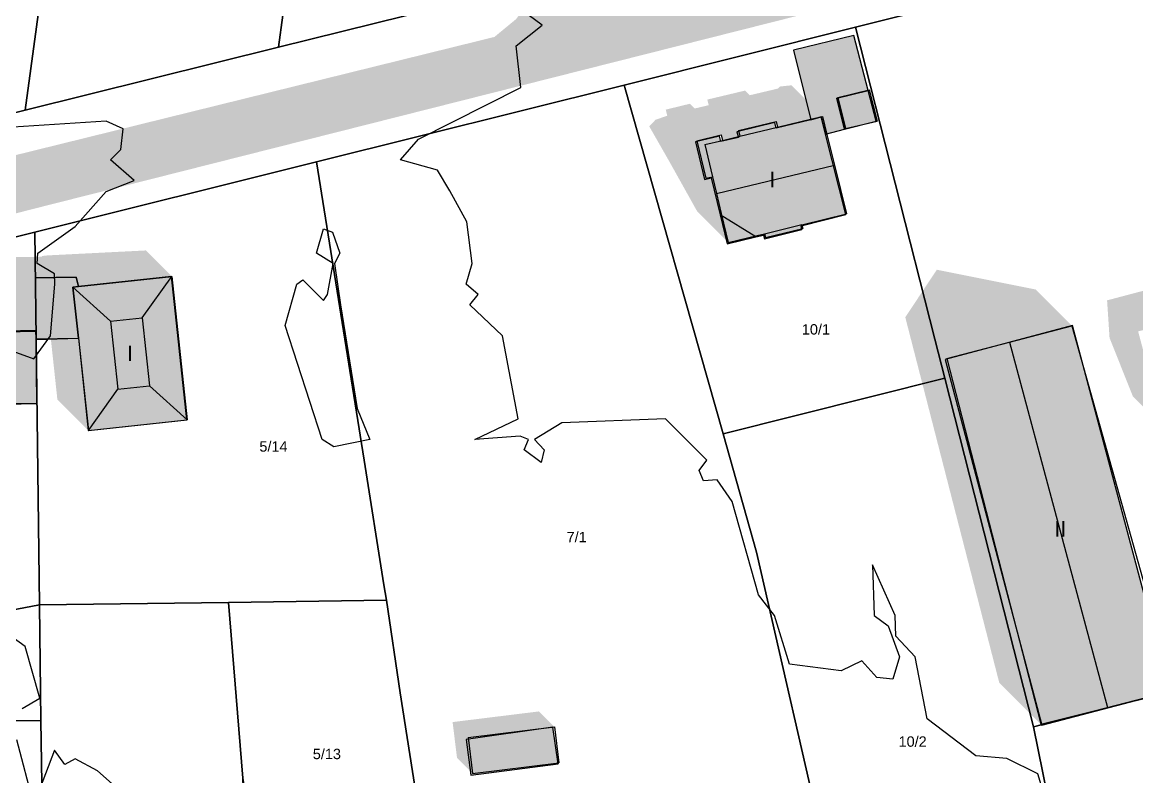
# Model space of a CAD drawing. Header units: millimetres. Extents: x 238 to 3518, y -74 to 2735.
# Drawn here: x 1710.4 to 1818, y 1582.6 to 1655.5 of the extents above; entities that cross this region are included whole.
import ezdxf
from ezdxf.enums import TextEntityAlignment as Align

# ---------------------------------------------------------------- set-up
doc = ezdxf.new("R2010")
doc.units = ezdxf.units.MM
for name, color, linetype in [('LP_Flurstueck_bez', 7, 'Continuous'), ('LP_Flurstuecke', 8, 'Continuous'), ('LP_Gebaeude_Dachaufsicht', 9, 'Continuous'), ('LP_Gebaeude_Dachschatten', 253, 'Continuous'), ('LP_Gebaeude_F', 254, 'Continuous'), ('LP_Gebaeude_Geschosszahl', 7, 'Continuous'), ('LP_Gebaeude_Schatten', 7, 'Continuous'), ('LP_Gebaeude_U', 7, 'Continuous'), ('LP_Topographie_Hoehenlinien', 8, 'Continuous'), ('LP_Verkehr_Strassen', 9, 'Continuous')]:
    doc.layers.add(name, color=color, linetype=linetype)
doc.styles.get("Standard").update_dxf_attribs({"font": 'arial.ttf'})

msp = doc.modelspace()

# ---------------------------------------------------------------- hatches: boundary and pattern name
at = {"layer": 'LP_Gebaeude_Dachschatten'}
for points in [[(1788.85, 1641.72), (1788.09, 1644.8), (1787.69, 1646.42), (1786.68, 1646.18), (1783.35, 1645.38), (1779.71, 1644.5), (1779.71, 1644.5), (1778.03, 1644.1), (1776.32, 1643.69), (1777.07, 1640.59), (1777.46, 1638.96)], [(1718.94, 1626.64), (1721.99, 1626.97), (1724.84, 1630.97), (1715.83, 1629.99), (1715.3, 1629.93), (1715.3, 1629.93)], [(1719.65, 1620.06), (1718.94, 1626.64), (1715.3, 1629.93), (1715.83, 1624.99), (1716.8, 1616.08)], [(1799.69, 1623.02), (1808.77, 1587.71), (1815.22, 1589.32), (1805.74, 1624.61)]]:
    msp.add_hatch(color=253, dxfattribs=at).paths.add_polyline_path(points)
at = {"layer": 'LP_Gebaeude_F'}
for points in [[(1784.89, 1652.82), (1786.57, 1646.1), (1787.58, 1646.36), (1787.99, 1644.71), (1789.83, 1645.18), (1789.07, 1648.19), (1792.11, 1648.93), (1790.72, 1654.24)], [(1789.07, 1648.19), (1789.83, 1645.18), (1792.87, 1645.96), (1792.11, 1648.93)], [(1775.42, 1643.96), (1776.3, 1640.32), (1776.93, 1640.47), (1777.8, 1636.91), (1778.48, 1634.11), (1781.26, 1634.78), (1782, 1634.96), (1782.09, 1634.6), (1785.71, 1635.48), (1785.62, 1635.84), (1789.95, 1636.93), (1787.99, 1644.71), (1787.58, 1646.36), (1786.57, 1646.1), (1783.23, 1645.28), (1783.1, 1645.82), (1779.43, 1644.92), (1779.57, 1644.39), (1777.88, 1643.98), (1777.75, 1644.52)], [(1777.8, 1636.91), (1778.48, 1634.11), (1781.26, 1634.78)], [(1711.66, 1630.84), (1711.73, 1625.73), (1711.74, 1624.95), (1715.83, 1625.01), (1715.3, 1629.93), (1715.83, 1629.99), (1715.62, 1630.89)], [(1715.3, 1629.93), (1715.83, 1625.01), (1716.79, 1616.09), (1726.3, 1617.12), (1724.81, 1630.96), (1715.83, 1629.99)], [(1708.72, 1625.69), (1708.8, 1618.69), (1711.82, 1618.73), (1711.74, 1624.95), (1711.73, 1625.73)], [(1799.54, 1622.94), (1808.88, 1587.61), (1822.63, 1591.23), (1820.41, 1599.7), (1819, 1599.4), (1811.85, 1626.21)], [(1753.29, 1586.25), (1753.74, 1582.8), (1762.18, 1583.89), (1761.64, 1587.42)]]:
    msp.add_hatch(color=254, dxfattribs=at).paths.add_polyline_path(points)
at = {"layer": 'LP_Gebaeude_Schatten'}
for points in [[(1787.18, 1650.24), (1790.21, 1650.97), (1792.21, 1648.97), (1789.18, 1648.24), (1789.93, 1645.24), (1787.93, 1647.24), (1787.18, 1650.24)], [(1783.37, 1649.1), (1783.59, 1649.3), (1784.69, 1649.42), (1787.69, 1646.42), (1786.68, 1646.18), (1783.35, 1645.38), (1783.22, 1645.91), (1779.57, 1645.04), (1779.71, 1644.5), (1778.03, 1644.1), (1777.9, 1644.64), (1775.56, 1644.07), (1776.44, 1640.44), (1777.07, 1640.59), (1777.46, 1638.96), (1777.92, 1637.03), (1778.6, 1634.23), (1775.6, 1637.23), (1772.92, 1642.03), (1770.96, 1645.46), (1771.57, 1646.09), (1772.7, 1646.48), (1772.56, 1647.07), (1774.9, 1647.64), (1775.36, 1647.18), (1776.71, 1647.5), (1776.57, 1648.04), (1780.22, 1648.91), (1780.67, 1648.46), (1781.52, 1648.66), (1783.37, 1649.1)], [(1782.11, 1635.08), (1782.19, 1634.72), (1781.89, 1635.02), (1782.11, 1635.08)], [(1815.42, 1625.03), (1815.18, 1628.65), (1838.98, 1634.94), (1841.98, 1631.94), (1818.18, 1625.65), (1820.66, 1616.4), (1817.66, 1619.4), (1815.42, 1625.03)], [(1686.97, 1629.09), (1686.95, 1631.12), (1690.38, 1630.65), (1693.65, 1627.38), (1696.01, 1627.15), (1696.88, 1626.27), (1701.07, 1626.31), (1700.55, 1629.57), (1704.73, 1629.6), (1705.73, 1628.6), (1709.73, 1627.33), (1709.73, 1627.67), (1709.66, 1632.82), (1712.31, 1632.86), (1712.3, 1632.93), (1712.3, 1632.93), (1712.83, 1632.99), (1722.34, 1633.47), (1722.35, 1633.47), (1724.85, 1630.97), (1724.84, 1630.97), (1715.83, 1629.99), (1715.63, 1630.88), (1711.66, 1630.82), (1711.73, 1625.67), (1708.73, 1625.6), (1704.55, 1625.57), (1704.57, 1622.81), (1699.51, 1622.77), (1699.51, 1623.65), (1695.4, 1623.61), (1695.38, 1625.65), (1692.45, 1625.62), (1692.47, 1623.59), (1690.11, 1623.57), (1689.32, 1623.56), (1689.32, 1623.16), (1689.38, 1616.94), (1689.74, 1616.94), (1689.76, 1613.79), (1690.19, 1613.8), (1690.22, 1610.1), (1688.6, 1611.72), (1688.59, 1612.99), (1686.92, 1612.97), (1687.18, 1610.84), (1685.68, 1612.34), (1685.42, 1614.47), (1685.85, 1614.47), (1685.72, 1614.6), (1685.69, 1618.3), (1685.61, 1627.19), (1685.61, 1628.07), (1687.97, 1628.09), (1686.97, 1629.09)], [(1795.69, 1627.02), (1798.74, 1631.61), (1808.28, 1629.7), (1811.78, 1626.2), (1799.69, 1623.02), (1808.77, 1587.71), (1804.77, 1591.71), (1795.69, 1627.02)], [(1713.8, 1619.08), (1713.17, 1624.92), (1715.83, 1624.99), (1716.8, 1616.08), (1716.8, 1616.07), (1713.8, 1619.07), (1713.8, 1619.08)], [(1753.47, 1586.42), (1753.9, 1582.95), (1752.4, 1584.45), (1751.97, 1587.92), (1760.31, 1588.95), (1761.81, 1587.45), (1753.47, 1586.42)]]:
    msp.add_hatch(color=7, dxfattribs=at).paths.add_polyline_path(points)
at = {"layer": 'LP_Verkehr_Strassen'}
msp.add_hatch(color=9, dxfattribs=at).paths.add_polyline_path([(1684.95, 1630.49), (1691.98, 1632.44), (1711.15, 1637.4), (1790.26, 1657.39), (1961.12, 1701.14), (1963.45, 1700.95), (1965.01, 1700.21), (1965.96, 1698.57), (1974.99, 1700.55), (1975.95, 1702.44), (1977.38, 1703.89), (1979.48, 1704.73), (1982.82, 1705.37), (2008.39, 1706.67), (2070.66, 1709.79), (2097.35, 1711.14), (2100.3, 1711.45), (2103.91, 1712.08), (2108.9, 1713.37), (2114.41, 1714.95), (2118.28, 1716.86), (2121.14, 1718.44), (2122.96, 1719.16), (2125.74, 1719.56), (2128.28, 1719.63), (2131.61, 1719.24), (2133.86, 1718.62), (2136.34, 1717.56), (2138.1, 1716.53), (2140.74, 1715.43), (2144.02, 1714.64), (2147.73, 1714.7), (2159.2, 1716.02), (2151.7, 1720.1), (2147.65, 1719.4), (2144.23, 1719.56), (2141.69, 1720.51), (2139.63, 1722.02), (2138.36, 1723.86), (2137.87, 1725.4), (2137.57, 1727.59), (2130.34, 1733.9), (2127.01, 1729.79), (2123.6, 1726.38), (2118.67, 1723.05), (2113.52, 1720.45), (2108.36, 1718.52), (2102.64, 1717.02), (2095.81, 1716.06), (2049.86, 1714.95), (2047, 1715.11), (2045.17, 1715.59), (2043.91, 1716.77), (2031.69, 1716.13), (2030.92, 1714.55), (2029.38, 1713.76), (2026.84, 1713.21), (1985.72, 1710.9), (1981.67, 1710.59), (1978.26, 1709.63), (1975.09, 1708.13), (1972.39, 1706.54), (1970.08, 1705.9), (1967.47, 1705.82), (1964.93, 1706.22), (1962.15, 1706.62), (1959.45, 1706.22), (1919.84, 1696.14), (1863.25, 1681.68), (1859.67, 1681.14), (1856.58, 1681.61), (1853.98, 1682.73), (1839.81, 1679.19), (1839.04, 1677.79), (1837.64, 1675.9), (1835.03, 1674.06), (1831.33, 1672.79), (1805.91, 1666.39), (1803.83, 1667.04), (1802.59, 1668.16), (1802.02, 1669.78), (1806.03, 1699.66), (1808.04, 1714.67), (1798.34, 1715.97), (1797.7, 1716.8), (1800.46, 1737.85), (1797.09, 1738.3), (1796.02, 1730.37), (1791.76, 1698.65), (1798.7, 1697.66), (1794.71, 1667.95), (1794.24, 1666.23), (1792.96, 1664.5), (1791.26, 1662.82), (1767.65, 1656.75), (1765.53, 1657.17), (1763.87, 1658.36), (1763.39, 1660.12), (1759.74, 1659.21), (1759.41, 1657.63), (1758.11, 1655.82), (1756.01, 1654.09), (1694.02, 1638.79), (1689.27, 1637.85), (1685.89, 1637.67)])

# ---------------------------------------------------------------- linework, layer by layer
at = {"layer": 'LP_Flurstuecke', "color": 8}
for points in [[(1692.25, 1630.4), (1711.62, 1635.22), (1738.83, 1642.02), (1768.55, 1649.44), (1790.89, 1655.02), (1921.82, 1687.69), (1940.21, 1692.28), (1965.96, 1698.57), (1974.99, 1700.55), (1980.23, 1701.69), (2008.38, 1703.19), (2033.62, 1704.53), (2039.96, 1704.87), (2069.77, 1706.44)], [(1759.74, 1659.21), (1735.17, 1653.09), (1710.7, 1647.01), (1693.78, 1642.75)]]:
    msp.add_lwpolyline(points, dxfattribs=at)
for points in [[(1710.7, 1647.01), (1735.17, 1653.09), (1738.5, 1677.85), (1740.76, 1694.69), (1742.24, 1705.65), (1718.82, 1706.7), (1715.18, 1679.96)], [(1790.89, 1655.02), (1798.56, 1624.89), (1799.52, 1621.12), (1808.07, 1587.45), (1840.87, 1595.93), (1847.52, 1566.2), (1862.9, 1576.03), (1870.23, 1578.12), (1877.51, 1580.85), (1903.43, 1589.63), (1905.2, 1590.33), (1934.4, 1596.33), (1932, 1613.72), (1931.18, 1620.44), (1929.97, 1630.29), (1929.85, 1631.27), (1928.84, 1638.36), (1921.96, 1686.7), (1921.82, 1687.69)], [(1687.73, 1651.04), (1693.78, 1642.75), (1710.7, 1647.01), (1715.18, 1679.96), (1691.8, 1681.02)], [(1735.17, 1653.09), (1759.74, 1659.21), (1761.82, 1674.72), (1738.5, 1677.85)], [(1768.55, 1649.44), (1778.09, 1615.77), (1799.52, 1621.12), (1798.56, 1624.89), (1790.89, 1655.02)], [(1738.83, 1642.02), (1743.42, 1613.21), (1745.34, 1601.19), (1745.58, 1599.68), (1746.92, 1590.73), (1754.78, 1540.44), (1763.63, 1540.11), (1787.97, 1539.2), (1796.74, 1541.36), (1795.54, 1546.2), (1793.32, 1551.78), (1788.23, 1574.12), (1781.33, 1604.34), (1778.09, 1615.77), (1768.55, 1649.44)], [(1711.62, 1635.22), (1712.07, 1599.23), (1730.34, 1599.48), (1745.58, 1599.68), (1745.34, 1601.19), (1743.42, 1613.21), (1738.83, 1642.02)], [(1685.26, 1626.59), (1689.11, 1594.87), (1712.07, 1599.23), (1711.62, 1635.22), (1692.25, 1630.4)], [(1778.09, 1615.77), (1781.33, 1604.34), (1788.23, 1574.12), (1793.32, 1551.78), (1795.54, 1546.2), (1796.74, 1541.36), (1805.65, 1540.85), (1812.27, 1541.85), (1817.11, 1543.42), (1809.85, 1578.75), (1808.07, 1587.45), (1799.52, 1621.12)], [(1712.07, 1599.23), (1712.2, 1588.07), (1712.87, 1545.57), (1713.52, 1545.59), (1718.55, 1544.76), (1727.52, 1543.28), (1728.97, 1555.61), (1737.5, 1554.7), (1731.92, 1577.27), (1731.71, 1582.49), (1730.34, 1599.48)], [(1727.52, 1543.28), (1728.03, 1543.2), (1736.13, 1542.33), (1746.13, 1541.25), (1754.78, 1540.44), (1746.92, 1590.73), (1745.58, 1599.68), (1730.34, 1599.48), (1731.71, 1582.49), (1732.94, 1574.69), (1737.5, 1554.7), (1728.97, 1555.61)], [(1689, 1587.81), (1712.2, 1588.07), (1712.07, 1599.23), (1689.11, 1594.87)], [(1808.07, 1587.45), (1809.85, 1578.75), (1817.11, 1543.42), (1829.44, 1551.51), (1841.81, 1559.13), (1847.52, 1566.2), (1840.87, 1595.93)], [(1688.42, 1548.15), (1712.87, 1545.57), (1712.2, 1588.07), (1689, 1587.81), (1688.89, 1580.35)]]:
    msp.add_lwpolyline(points, close=True, dxfattribs=at)
at = {"layer": 'LP_Gebaeude_Dachaufsicht', "color": 9}
for p, q in [((1789.18, 1648.24, 77.44), (1792.21, 1648.97, 77.44)), ((1792.21, 1648.97, 77.44), (1792.96, 1645.97, 77.44)), ((1789.18, 1648.24, 77.44), (1789.93, 1645.24, 77.44)), ((1779.57, 1645.04, 79.06), (1783.22, 1645.91, 79.06)), ((1783.22, 1645.91, 79.06), (1783.35, 1645.38, 79.06)), ((1783.35, 1645.38, 79.06), (1786.68, 1646.18, 79.06)), ((1786.68, 1646.18, 79.06), (1787.69, 1646.42, 79.06)), ((1787.69, 1646.42, 79.06), (1788.09, 1644.8, 80.72)), ((1789.93, 1645.24, 77.44), (1792.96, 1645.97, 77.44)), ((1775.56, 1644.07, 79.06), (1777.9, 1644.64, 79.06)), ((1777.9, 1644.64, 79.06), (1778.03, 1644.1, 79.06)), ((1779.57, 1645.04, 79.06), (1779.71, 1644.5, 79.06)), ((1779.71, 1644.5, 79.06), (1783.35, 1645.38, 79.06)), ((1788.09, 1644.8, 80.72), (1788.85, 1641.72, 83.87)), ((1775.56, 1644.07, 79.06), (1776.44, 1640.44, 79.06)), ((1776.32, 1643.69, 79.06), (1778.03, 1644.1, 79.06)), ((1776.32, 1643.69, 79.06), (1777.07, 1640.59, 79.06)), ((1776.32, 1643.69, 79.06), (1777.07, 1640.59, 82.21)), ((1778.03, 1644.1, 79.06), (1779.71, 1644.5, 79.06)), ((1779.71, 1644.5, 79.06), (1779.71, 1644.5, 79.06)), ((1777.46, 1638.96, 83.87), (1788.85, 1641.72, 83.87)), ((1788.85, 1641.72, 83.87), (1790.02, 1637.02, 79.06)), ((1776.44, 1640.44, 79.06), (1777.07, 1640.59, 79.06)), ((1777.07, 1640.59, 82.21), (1777.46, 1638.96, 83.87)), ((1777.46, 1638.96, 83.87), (1777.92, 1637.03, 81.91)), ((1777.92, 1637.03, 81.91), (1778.6, 1634.23, 79.06)), ((1785.71, 1635.94, 79.03), (1790.02, 1637.02, 79.06)), ((1781.37, 1634.9, 79.05), (1782.11, 1635.08, 79.05)), ((1782.1, 1635.09, 79.06), (1785.71, 1635.97, 79.06)), ((1782.1, 1635.09, 79.06), (1782.11, 1635.08, 79.05)), ((1782.1, 1635.09, 79.06), (1782.11, 1635.08, 79.06)), ((1782.11, 1635.08, 79.06), (1782.19, 1634.72, 79.06)), ((1782.19, 1634.72, 79.06), (1785.8, 1635.58, 79.06)), ((1785.71, 1635.97, 79.06), (1785.71, 1635.94, 79.06)), ((1785.71, 1635.97, 79.06), (1785.71, 1635.94, 79.03)), ((1785.71, 1635.94, 79.06), (1785.8, 1635.58, 79.06)), ((1778.6, 1634.23, 79.06), (1781.37, 1634.9, 79.05)), ((1711.66, 1630.82, 75.75), (1715.63, 1630.88, 75.75)), ((1711.66, 1630.82, 75.75), (1711.73, 1625.67, 75.75)), ((1715.63, 1630.88, 75.75), (1715.83, 1629.99, 75.75)), ((1715.83, 1629.99, 77.53), (1724.84, 1630.97, 77.53)), ((1721.99, 1626.97, 80.41), (1724.84, 1630.97, 77.53)), ((1724.84, 1630.97, 77.53), (1724.85, 1630.97, 77.52)), ((1724.85, 1630.97, 77.52), (1726.35, 1617.11, 77.53)), ((1715.3, 1629.93, 77.53), (1715.83, 1629.99, 77.53)), ((1715.3, 1629.93, 75.75), (1715.83, 1629.99, 75.75)), ((1715.3, 1629.93, 77.53), (1715.83, 1624.99, 77.53)), ((1715.3, 1629.93, 75.75), (1715.83, 1624.99, 75.75)), ((1715.3, 1629.93, 77.53), (1718.94, 1626.64, 80.41)), ((1715.3, 1629.93, 77.53), (1715.3, 1629.93, 77.53)), ((1718.94, 1626.64, 80.41), (1721.99, 1626.97, 80.41)), ((1718.94, 1626.64, 80.41), (1719.65, 1620.06, 80.41)), ((1721.99, 1626.97, 80.41), (1722.71, 1620.4, 80.41)), ((1708.73, 1625.6, 77.52), (1711.73, 1625.67, 74.97)), ((1711.73, 1625.67, 75.75), (1711.74, 1624.88, 75.75)), ((1711.73, 1625.67, 74.97), (1711.74, 1624.88, 74.97)), ((1805.74, 1624.61, 84.75), (1811.78, 1626.2, 79.98)), ((1811.78, 1626.2, 79.98), (1819.29, 1599.4, 79.98)), ((1711.74, 1624.88, 75.75), (1715.83, 1624.99, 75.75)), ((1711.74, 1624.88, 74.97), (1711.82, 1618.68, 74.97)), ((1715.83, 1624.99, 77.53), (1716.8, 1616.08, 77.53)), ((1799.69, 1623.02, 79.98), (1805.74, 1624.61, 84.75)), ((1805.74, 1624.61, 84.75), (1815.22, 1589.32, 84.75)), ((1799.69, 1623.02, 79.98), (1808.77, 1587.71, 79.98)), ((1716.8, 1616.08, 77.53), (1719.65, 1620.06, 80.41)), ((1719.65, 1620.06, 80.41), (1722.71, 1620.4, 80.41)), ((1722.71, 1620.4, 80.41), (1726.35, 1617.11, 77.53)), ((1708.79, 1618.63, 77.54), (1711.82, 1618.68, 74.97)), ((1716.8, 1616.07, 77.52), (1726.35, 1617.11, 77.53)), ((1716.8, 1616.08, 77.53), (1716.8, 1616.07, 77.52)), ((1815.22, 1589.32, 84.75), (1821.66, 1590.93, 79.98)), ((1808.77, 1587.71, 79.98), (1815.22, 1589.32, 84.75)), ((1753.47, 1586.42, 75.57), (1761.81, 1587.45, 75.57)), ((1761.81, 1587.45, 75.57), (1762.24, 1583.98, 75.57)), ((1753.47, 1586.42, 75.57), (1753.9, 1582.95, 75.57)), ((1753.9, 1582.95, 75.57), (1762.24, 1583.98, 75.57))]:
    msp.add_line(p, q, dxfattribs=at)
at = {"layer": 'LP_Gebaeude_U', "color": 7}
for points in [[(1784.89, 1652.82), (1786.57, 1646.1), (1787.58, 1646.36), (1787.99, 1644.71), (1789.83, 1645.18), (1789.07, 1648.19), (1792.11, 1648.93), (1790.72, 1654.24)], [(1789.07, 1648.19), (1789.83, 1645.18), (1792.87, 1645.96), (1792.11, 1648.93)], [(1775.42, 1643.96), (1776.3, 1640.32), (1776.93, 1640.47), (1777.8, 1636.91), (1778.48, 1634.11), (1781.26, 1634.78), (1782, 1634.96), (1782.09, 1634.6), (1785.71, 1635.48), (1785.62, 1635.84), (1789.95, 1636.93), (1787.99, 1644.71), (1787.58, 1646.36), (1786.57, 1646.1), (1783.23, 1645.28), (1783.1, 1645.82), (1779.43, 1644.92), (1779.57, 1644.39), (1777.88, 1643.98), (1777.75, 1644.52)], [(1777.8, 1636.91), (1778.48, 1634.11), (1781.26, 1634.78)], [(1711.66, 1630.84), (1711.73, 1625.73), (1711.74, 1624.95), (1715.83, 1625.01), (1715.3, 1629.93), (1715.83, 1629.99), (1715.62, 1630.89)], [(1715.3, 1629.93), (1715.83, 1625.01), (1716.79, 1616.09), (1726.3, 1617.12), (1724.81, 1630.96), (1715.83, 1629.99)], [(1708.72, 1625.69), (1708.8, 1618.69), (1711.82, 1618.73), (1711.74, 1624.95), (1711.73, 1625.73)], [(1799.54, 1622.94), (1808.88, 1587.61), (1822.63, 1591.23), (1820.41, 1599.7), (1819, 1599.4), (1811.85, 1626.21)], [(1753.29, 1586.25), (1753.74, 1582.8), (1762.18, 1583.89), (1761.64, 1587.42)]]:
    msp.add_lwpolyline(points, close=True, dxfattribs=at)
at = {"layer": 'LP_Topographie_Hoehenlinien', "color": 8}
for points in [[(1809.02, 1581.22), (1808.5, 1582.93), (1805.5, 1584.4), (1802.5, 1584.67), (1797.82, 1588.22), (1796.65, 1594.22), (1794.77, 1596.22), (1794.7, 1598.22), (1792.51, 1603.1), (1792.7, 1598.22), (1794.05, 1597.22), (1795.12, 1594.22), (1794.5, 1592.07), (1792.94, 1592.22), (1791.51, 1593.83), (1789.51, 1592.88), (1784.51, 1593.5), (1783.06, 1598.22), (1781.53, 1600.22), (1778.96, 1609.22), (1777.51, 1611.31), (1776.19, 1611.22), (1775.78, 1612.22), (1776.51, 1613.22), (1772.53, 1617.22), (1762.51, 1616.83), (1759.88, 1615.22), (1760.82, 1614.22), (1760.51, 1612.98), (1758.88, 1614.22), (1759.31, 1615.22), (1758.51, 1615.54), (1754.12, 1615.22), (1758.29, 1617.22), (1756.79, 1625.22), (1753.64, 1628.22), (1754.44, 1629.22), (1753.27, 1630.22), (1753.87, 1632.22), (1753.35, 1636.22), (1751.69, 1639.22), (1750.51, 1641.22), (1746.93, 1642.22), (1748.69, 1644.22), (1758.55, 1649.22), (1758.12, 1653.22), (1760.62, 1655.22), (1759.28, 1656.22)], [(1701.52, 1626.64), (1711.52, 1623.01), (1713.14, 1625.22), (1713.55, 1630.22), (1713.51, 1631.22), (1711.86, 1632.22), (1711.91, 1633.22), (1715.52, 1635.78), (1718.52, 1639.16), (1721.23, 1640.22), (1718.94, 1642.22), (1719.94, 1643.22), (1720.15, 1645.22), (1718.52, 1645.95), (1706.52, 1645.19)], [(1743.98, 1615.22), (1740.51, 1614.5), (1739.36, 1615.22), (1735.81, 1626.22), (1736.92, 1630.22), (1737.51, 1630.64), (1739.51, 1628.65), (1739.88, 1629.22), (1740.45, 1632.22), (1738.83, 1633.22), (1739.51, 1635.56), (1740.38, 1635.22), (1741.09, 1633.22), (1740.56, 1632.22), (1741.13, 1628.22), (1742.75, 1618.22), (1743.98, 1615.22)], [(1710.39, 1589.22), (1712.11, 1590.22), (1710.69, 1595.22), (1707.88, 1597.22)], [(1722.51, 1578.93), (1717.67, 1583.22), (1715.52, 1584.37), (1714.52, 1583.83), (1713.52, 1585.22), (1711.52, 1579.97), (1709.9, 1586.22)]]:
    msp.add_lwpolyline(points, dxfattribs=at)

# ---------------------------------------------------------------- texts
at = {"layer": 'LP_Flurstueck_bez', "color": 7}
for s, p in [('10/1', (1787.06, 1625.85)), ('5/14', (1734.67, 1614.54)), ('7/1', (1763.95, 1605.79)), ('10/2', (1796.4, 1586.04)), ('5/13', (1739.83, 1584.84))]:
    msp.add_text(s, height=1, dxfattribs=at).set_placement(p, align=Align.MIDDLE_CENTER)
at = {"layer": 'LP_Gebaeude_Geschosszahl', "color": 7}
for s, p in [('I', (1782.84, 1640.32)), ('I', (1720.8, 1623.53)), ('II', (1810.66, 1606.59))]:
    msp.add_text(s, height=1.5, dxfattribs=at).set_placement(p, align=Align.MIDDLE_CENTER)

doc.saveas('drawing.dxf')
